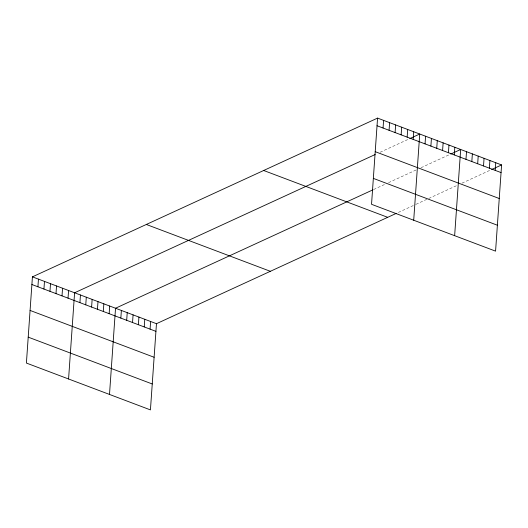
<?xml version="1.0" encoding="UTF-8"?>
<svg xmlns="http://www.w3.org/2000/svg" width="528" height="528" viewBox="0 0 528 528"><rect width="100%" height="100%" fill="white"/><g stroke="black" fill="none" stroke-linecap="round" stroke-linejoin="round"><path stroke-width="0.4" stroke-dasharray="2.64 1.98" d="M380.12 152.249L408.421 139.234M373.652 189.506L384.971 184.298M388.509 182.675L416.104 169.983M421.054 167.706L450.054 154.361M398.317 212.447L415.292 204.64M416.005 204.31L427.324 199.102M428.736 198.455L457.03 185.44M461.987 183.163L490.987 169.818"/><path stroke-width="0.79" d="M377.566 118.1L371.534 204.303L495.574 251.143L501.6 164.941L377.566 118.1L32.426 276.857L26.4 363.059L150.434 409.9L156.466 323.697L396.191 213.424M37.917 286.783L38.452 279.127M43.943 289.054L44.477 281.404M49.969 291.331L50.503 283.681M55.994 293.608L56.529 285.952M62.014 295.878L62.548 288.229M68.039 298.155L68.574 290.506M68.574 378.985L74.6 292.783L375.17 154.526M79.913 302.636L80.447 294.987M85.76 304.847L86.295 297.198M91.608 307.058L92.143 299.402M97.456 309.263L97.99 301.613M103.303 311.474L103.838 303.818M109.151 313.678L109.685 306.029M109.501 394.442L115.533 308.24L372.946 189.829M120.846 318.094L121.381 310.444M126.694 320.305L127.228 312.655M132.541 322.516L133.076 314.86M138.389 324.72L138.923 317.071M144.236 326.931L144.771 319.275M150.084 329.135L150.619 321.486M383.057 128.027L383.592 120.371M389.077 130.297L389.611 122.648M395.102 132.574L395.637 124.925M401.128 134.851L401.663 127.202M407.154 137.128L407.689 129.472M413.18 139.399L413.714 131.749M413.708 220.229L419.734 134.026L409.834 138.58M425.047 143.887L425.581 136.231M430.894 146.091L431.429 138.442M436.742 148.302L437.276 140.646M442.589 150.506L443.124 142.857M448.437 152.717L448.972 145.068M454.285 154.922L454.819 147.272M454.641 235.686L460.667 149.483L450.767 154.037M465.98 159.344L466.514 151.688M471.827 161.548L472.362 153.899M477.675 163.759L478.21 156.103M483.523 165.964L484.057 158.314M489.37 168.175L489.905 160.525M495.218 170.379L495.752 162.73M491.693 169.495L501.6 164.941M377.032 125.75L501.065 172.59M375.217 151.675L499.25 198.515M373.349 178.385L497.383 225.225M263.67 170.491L387.704 217.325M146.322 224.466L270.356 271.306M32.426 276.857L156.466 323.697M31.891 284.506L155.932 331.346M30.083 310.431L154.117 357.271M28.215 337.141L152.249 383.975"/></g></svg>
